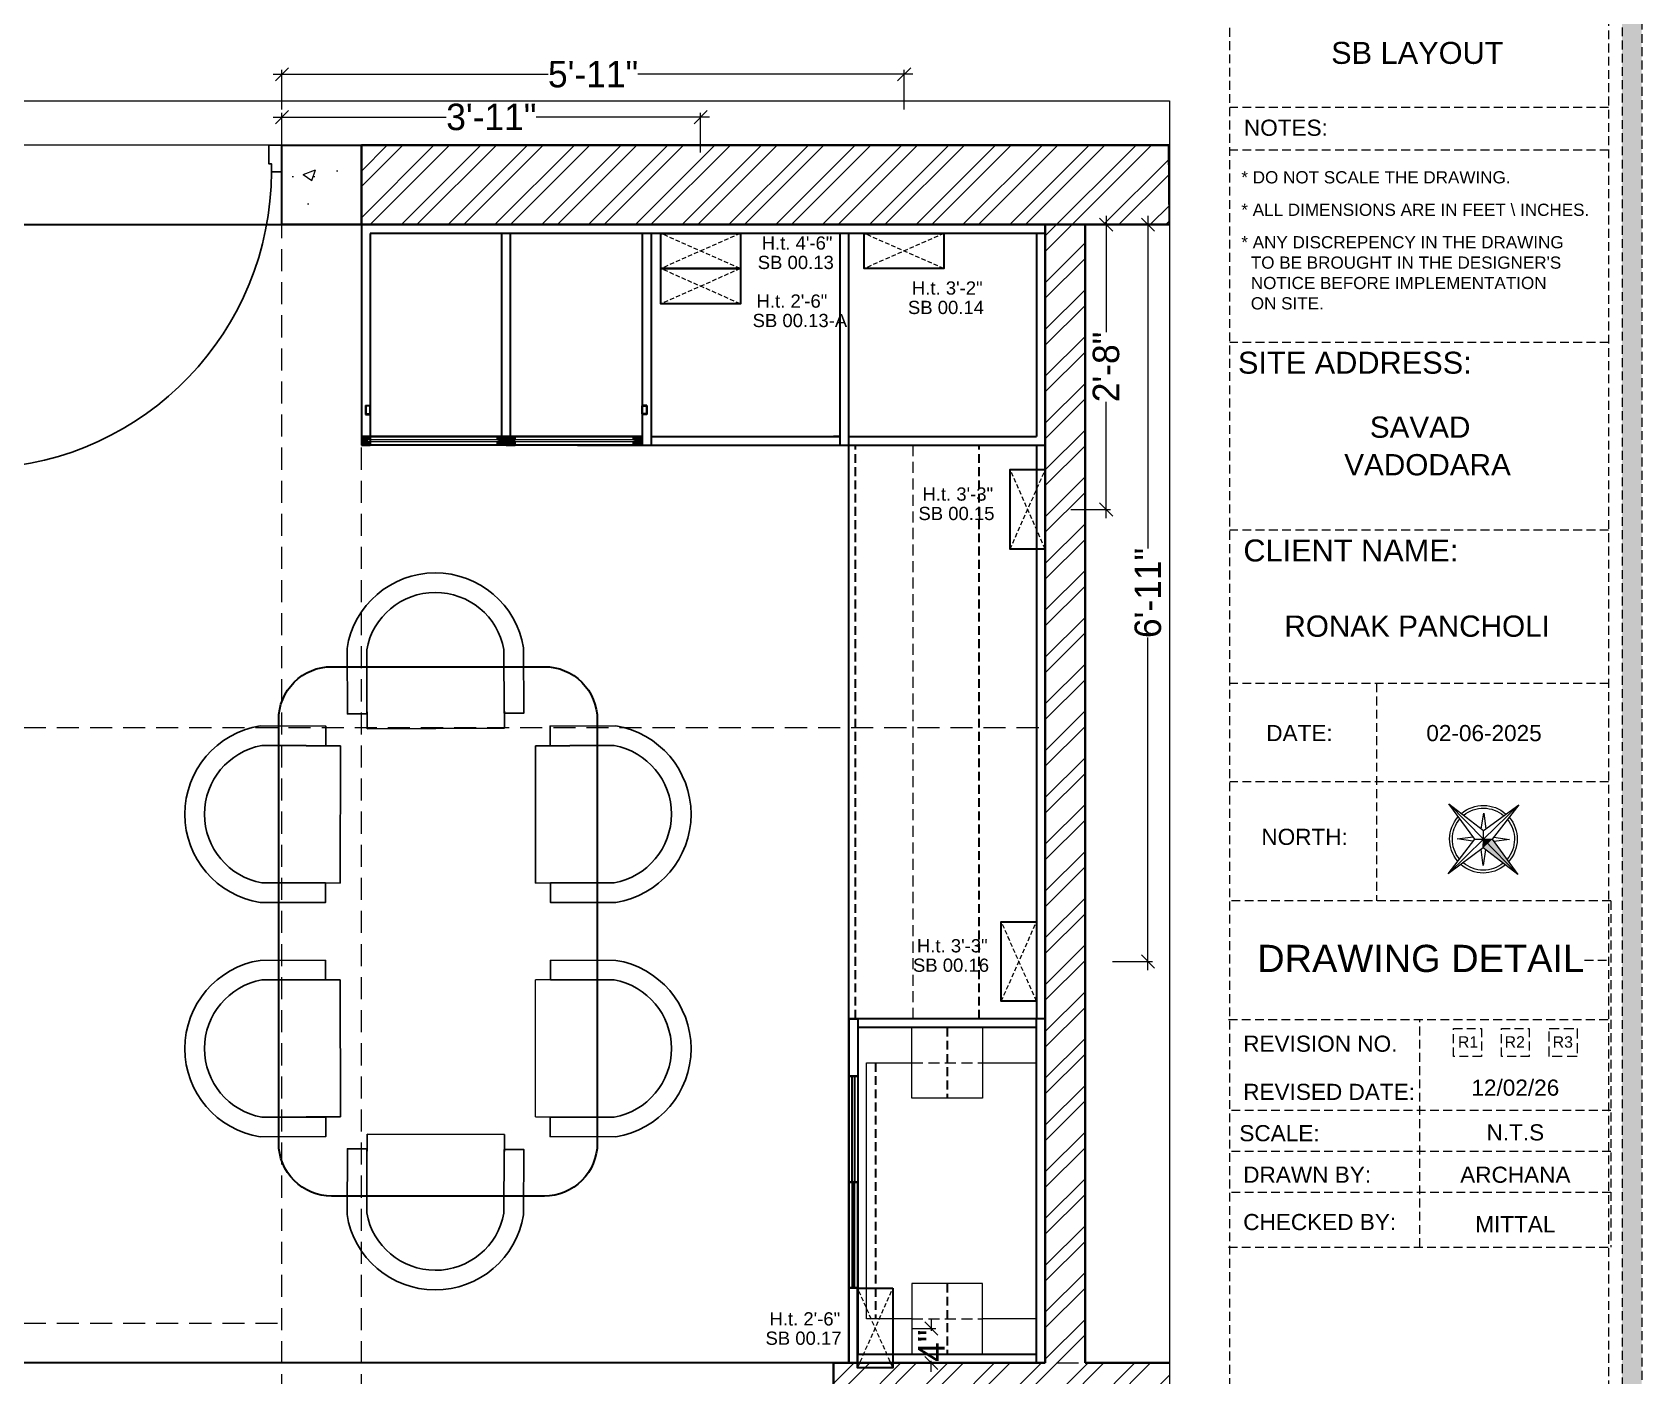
# Model space of a CAD drawing. Header units: millimetres. Extents: x 56222 to 3066687, y -650199 to -121287.
# Drawn here: x 141172.2 to 141354.6, y -185690.5 to -185538.2 of the extents above; entities that cross this region are included whole.
import ezdxf
from ezdxf.enums import TextEntityAlignment as Align

# ---------------------------------------------------------------- set-up
doc = ezdxf.new("R2010")
doc.units = ezdxf.units.MM
doc.header["$MEASUREMENT"] = 0
doc.header["$PDMODE"] = 35
for name, pattern in [('DASHED', [0.75, 0.5, -0.25]), ('DASHED2', [0.375, 0.25, -0.125]), ('DASHEDX2', [1.5, 1, -0.5]), ('HIDDEN', [0.375, 0.25, -0.125])]:
    doc.linetypes.add(name, pattern=pattern)
doc.layers.get('Defpoints').update_dxf_attribs({"color": 220})
for name, color, linetype in [('AR DOOR', 40, 'Continuous'), ('AR ELE-5', 134, 'Continuous'), ('AR HATCH-7', 7, 'Continuous'), ('str coll', 6, 'Continuous')]:
    doc.layers.add(name, color=color, linetype=linetype)
for name, color, linetype, lineweight in [('COLUMN', 1, 'Continuous', 30), ('Dimension', 10, 'DASHEDX2', 20), ('el', 7, 'Continuous', 20), ('ELEC-wires', 1, 'DASHED2', 13), ('Electrical', 84, 'Continuous', 30), ('FIRST FLOOR ( DW_RAIL )', 7, 'Continuous', 9), ('FURNITURE', 32, 'Continuous', 9), ('furniture dimensions', 1, 'DASHED', 0), ('FURNITURE-1', 252, 'Continuous', 13), ('GROUND FLOOR', 7, 'Continuous', 9), ('Labelling', 1, 'Continuous', 25), ('NAME PLATE', 7, 'Continuous', 25), ('title block', 7, 'Continuous', 9), ('wall', 7, 'Continuous', 30)]:
    doc.layers.add(name, color=color, linetype=linetype, lineweight=lineweight)
doc.layers.add('hatch', color=250, linetype='Continuous', lineweight=9, transparency=0.5)
doc.styles.add('Arial', font='arial.ttf')
doc.styles.add('century g', font='GOTHIC.TTF')
doc.styles.get("Standard").update_dxf_attribs({"font": 'arial.ttf', "height": 6})
doc.dimstyles.new('Archana', dxfattribs={"dimtxt": 2, "dimasz": 0.75, "dimexe": 0.5, "dimexo": 0.5, "dimgap": 0, "dimtad": 0, "dimzin": 0, "dimdsep": 46, "dimlunit": 4, "dimtxsty": 'century g', "dimblk": 'OBLIQUE', "dimcen": 0, "dimdle": 1, "dimclrd": 256, "dimclre": 256, "dimclrt": 256, "dimadec": 0, "dimazin": 0, "dimtfac": 1, "dimtofl": 0, "dimtmove": 1, "dimatfit": 3, "dimfxl": 1, "dimfxlon": 1, "dimtolj": 1, "dimtzin": 0, "dimlwd": -1, "dimlwe": -1, "dimarcsym": 0})
pattern_1 = [(45, (989.5796, -1487.661), (-2.65165043, 2.65165043), []), (45, (991.3474, -1487.661), (-2.65165043, 2.65165043), [])]

# ---------------------------------------------------------------- blocks, each defined once
blk = doc.blocks.new('*U131')
for points in [[(-40, 0), (0, 0), (0, 30), (10, 30), (10, 100), (-40, 100)], [(1160, 0), (1120, 0), (1120, 30), (1110, 30), (1110, 100), (1160, 100)], [(0, 0), (0, -1120), (30, -1120), (30, 0)]]:
    blk.add_lwpolyline(points, close=True)
at = {"layer": 'AR ELE-5', "linetype": 'ByBlock', "ltscale": 15}
blk.add_arc((-1.6, 0.7), 1121.6, 272.37301, 359.96526, dxfattribs=at)
blk = doc.blocks.new('aggerg')
at = {"layer": 'Dimension', "color": 42, "true_color": 0xd39e00}
blk.add_lwpolyline([(-1.41, 1.41), (1.41, 1.41), (1.41, -1.41), (-1.41, -1.41)], close=True, dxfattribs=at)
at = {"layer": 'NAME PLATE', "lineweight": 0, "insert": (-0.03, 0.62), "char_height": 1.151, "width": 2.2458, "attachment_point": 2, "style": 'Arial'}
blk.add_mtext('R3', dxfattribs=at)
blk = doc.blocks.new('4t')
at = {"transparency": 33554607}
h = blk.add_hatch(color=1, dxfattribs=at)
h.dxf.hatch_style = 1
h.paths.add_polyline_path([(45531.33, -35822.29), (45529.23, -35821.83), (45528.09, -35837.01)])
h = blk.add_hatch(color=1, dxfattribs=at)
h.dxf.hatch_style = 1
h.paths.add_polyline_path([(45533.44, -35822.75), (45531.33, -35822.29), (45528.09, -35837.01)])
h = blk.add_hatch(color=1, dxfattribs=at)
h.dxf.hatch_style = 1
h.paths.add_polyline_path([(45531.8, -35820.19), (45529.23, -35821.83), (45531.33, -35822.29)])
h = blk.add_hatch(color=1, dxfattribs=at)
h.dxf.hatch_style = 1
h.paths.add_polyline_path([(45531.8, -35820.19), (45531.33, -35822.29), (45533.44, -35822.75)])
at = {"layer": 'title block', "color": 7, "lineweight": 9}
for p, q in [((45535.51, -35803.37), (45530.16, -35817.62)), ((45535.51, -35803.37), (45531.8, -35820.19)), ((45534.36, -35818.55), (45535.51, -35803.37)), ((45530.5, -35816.7), (45526.88, -35812.49)), ((45526.88, -35812.49), (45529.18, -35817.55)), ((45530.16, -35817.62), (45514.98, -35816.48)), ((45514.98, -35816.48), (45529.23, -35821.83)), ((45514.98, -35816.48), (45531.8, -35820.19)), ((45531.8, -35820.19), (45530.16, -35817.62)), ((45539.5, -35815.27), (45534.44, -35817.57)), ((45535.28, -35818.89), (45539.5, -35815.27)), ((45528.31, -35821.48), (45524.1, -35825.11)), ((45524.1, -35825.11), (45529.16, -35822.81)), ((45531.8, -35820.19), (45528.09, -35837.01)), ((45529.23, -35821.83), (45528.09, -35837.01)), ((45528.09, -35837.01), (45533.44, -35822.75)), ((45531.8, -35820.19), (45529.23, -35821.83)), ((45534.36, -35818.55), (45531.8, -35820.19)), ((45533.44, -35822.75), (45531.8, -35820.19)), ((45531.8, -35820.19), (45548.62, -35823.9)), ((45533.09, -35823.67), (45536.71, -35827.89)), ((45533.44, -35822.75), (45548.62, -35823.9)), ((45548.62, -35823.9), (45534.36, -35818.55)), ((45536.71, -35827.89), (45534.42, -35822.83))]:
    blk.add_line(p, q, dxfattribs=at)
for radius, start, end in [(11.79, 81.36, 163.7665), (10.83, 82.4286, 162.6979), (10.83, 352.4286, 72.6979), (11.79, 351.36, 73.7665), (11.79, 171.36, 253.7665), (10.83, 172.4286, 252.6979), (11.79, 261.36, 343.7665), (10.83, 262.4286, 342.6979)]:
    blk.add_arc((45531.8, -35820.19), radius, start, end, dxfattribs=at)
blk = doc.blocks.new('6616')
at = {"color": 242, "linetype": 'DASHED', "true_color": 0xcd2027}
for p, q in [((386784.79, -36915.77), (386775.78, -36911.78)), ((386784.79, -36911.78), (386775.78, -36915.77))]:
    blk.add_line(p, q, dxfattribs=at)
at = {"layer": 'ELEC-wires', "color": 5, "linetype": 'ByBlock', "lineweight": 30, "ltscale": 4}
blk.add_lwpolyline([(386775.78, -36911.78), (386784.79, -36911.78), (386784.79, -36915.77), (386775.78, -36915.77)], close=True, dxfattribs=at)
blk = doc.blocks.new('_Oblique')
at = {"layer": 'wall', "color": 0, "lineweight": -2}
blk.add_line((-0.5, -0.5), (0.5, 0.5), dxfattribs=at)
blk = doc.blocks.new('*D504')
at = {"layer": 'Defpoints', "color": 0, "linetype": 'Continuous', "lineweight": 30, "transparency": 16777216}
for p in [(141287.03, -185560.03, 0.36), (141287.03, -185592.3, 0.36), (141293.92, -185592.3)]:
    blk.add_point(p, dxfattribs=at)
at = {"layer": 'furniture dimensions', "color": 5, "linetype": 'ByBlock', "transparency": 16777216}
blk.add_line((141289.93, -185560.03), (141294.42, -185560.03), dxfattribs=at)
at = {"layer": 'furniture dimensions', "color": 5, "linetype": 'Continuous', "transparency": 16777216}
for p, q in [((141293.92, -185559.03), (141293.92, -185572.21)), ((141293.92, -185593.3), (141293.92, -185580.12)), ((141289.93, -185592.3), (141294.42, -185592.3))]:
    blk.add_line(p, q, dxfattribs=at)
at = {"layer": 'furniture dimensions', "color": 5, "linetype": 'Continuous', "transparency": 16777216, "xscale": 1.5, "yscale": 1.5, "zscale": 1.5}
for p, rotation in [((141293.92, -185560.03), 90), ((141293.92, -185592.3), 270)]:
    blk.add_blockref('_Oblique', p, dxfattribs=dict(at, rotation=rotation))
at = {"layer": 'furniture dimensions', "linetype": 'Continuous', "lineweight": 0, "transparency": 16777216, "insert": (141293.92, -185576.16), "char_height": 3, "attachment_point": 5, "rotation": 90, "style": 'century g'}
blk.add_mtext('\\A1;2\'-8"', dxfattribs=at)
blk = doc.blocks.new('SD DSD')
at = {"layer": 'FURNITURE', "color": 9, "lineweight": 25, "true_color": 0xc7c8ca}
for p, q in [((3348486.7, -514623.32), (3348486.68, -514619.42)), ((3348502.23, -514619.34), (3348502.25, -514623.25)), ((3348486.7, -514623.32), (3348502.25, -514623.25)), ((3348483.69, -514625.26), (3348479.79, -514625.25)), ((3348483.69, -514625.26), (3348483.66, -514640.81)), ((3348505.76, -514625.26), (3348509.66, -514625.25)), ((3348505.76, -514625.26), (3348505.79, -514640.81)), ((3348479.75, -514640.8), (3348483.66, -514640.81)), ((3348509.7, -514640.8), (3348505.79, -514640.81)), ((3348479.75, -514651.77), (3348483.66, -514651.76)), ((3348483.69, -514667.31), (3348483.66, -514651.76)), ((3348483.69, -514667.31), (3348479.79, -514667.32)), ((3348486.7, -514669.25), (3348486.68, -514673.16)), ((3348486.7, -514669.25), (3348502.25, -514669.32)), ((3348502.23, -514673.23), (3348502.25, -514669.32))]:
    blk.add_line(p, q, dxfattribs=at)
at = {"layer": 'FURNITURE', "color": 9, "true_color": 0xc7c8ca}
for p, q in [((3348505.76, -514667.31), (3348505.79, -514651.76)), ((3348509.7, -514651.77), (3348505.79, -514651.76)), ((3348505.76, -514667.31), (3348509.66, -514667.32))]:
    blk.add_line(p, q, dxfattribs=at)
at = {"layer": 'FURNITURE', "color": 9, "lineweight": 25, "true_color": 0xc7c8ca, "flags": 128}
for points in [[(3348502.23, -514621.56), (3348504.46, -514621.55), (3348504.42, -514614.17, 0.853613), (3348484.42, -514614.22), (3348484.46, -514621.65), (3348486.68, -514621.64)], [(3348502.22, -514619.34), (3348502.23, -514621.56), (3348502.2, -514614.36, 0.835758), (3348486.65, -514614.39), (3348486.67, -514619.42), (3348486.68, -514621.64)], [(3348481.97, -514640.8), (3348481.97, -514643.02), (3348474.58, -514643.01, -0.853613), (3348474.58, -514623.01), (3348482.01, -514623.02), (3348482.01, -514625.25)], [(3348507.48, -514640.8), (3348507.48, -514643.02), (3348514.87, -514643.01, 0.853613), (3348514.87, -514623.01), (3348507.44, -514623.02), (3348507.44, -514625.25)], [(3348479.75, -514640.79), (3348481.97, -514640.8), (3348474.77, -514640.78, -0.835758), (3348474.76, -514625.23), (3348479.79, -514625.24), (3348482.01, -514625.25)], [(3348509.7, -514640.79), (3348507.48, -514640.8), (3348514.68, -514640.78, 0.835758), (3348514.69, -514625.23), (3348509.66, -514625.24), (3348507.44, -514625.25)], [(3348481.97, -514651.77), (3348481.97, -514649.55), (3348474.58, -514649.57, 0.853613), (3348474.58, -514669.57), (3348482.01, -514669.55), (3348482.01, -514667.32)], [(3348507.48, -514651.77), (3348507.48, -514649.55), (3348514.87, -514649.57, -0.853613), (3348514.87, -514669.57), (3348507.44, -514669.55), (3348507.44, -514667.32)], [(3348479.75, -514651.78), (3348481.97, -514651.77), (3348474.77, -514651.79, 0.835758), (3348474.76, -514667.34), (3348479.79, -514667.33), (3348482.01, -514667.33)], [(3348509.7, -514651.78), (3348507.48, -514651.77), (3348514.68, -514651.79, -0.835758), (3348514.69, -514667.34), (3348509.66, -514667.33), (3348507.44, -514667.33)], [(3348502.23, -514671.01), (3348504.46, -514671.02), (3348504.42, -514678.4, -0.853613), (3348484.42, -514678.36), (3348484.46, -514670.92), (3348486.68, -514670.93)], [(3348502.22, -514673.23), (3348502.23, -514671.01), (3348502.2, -514678.21, -0.835758), (3348486.65, -514678.18), (3348486.67, -514673.16), (3348486.68, -514670.93)]]:
    blk.add_lwpolyline(points, format="xyb", dxfattribs=at)
at = {"layer": 'FURNITURE', "color": 9, "lineweight": 30, "true_color": 0xc7c8ca}
blk.add_lwpolyline([(3348506.78, -514676.29), (3348482.68, -514676.29, -0.414214), (3348476.68, -514670.29), (3348476.68, -514622.29, -0.414214), (3348482.68, -514616.29), (3348506.78, -514616.29, -0.414214), (3348512.78, -514622.29), (3348512.78, -514670.29, -0.414214)], format="xyb", close=True, dxfattribs=at)
blk = doc.blocks.new('*D508')
at = {"layer": 'Defpoints', "color": 0, "linetype": 'Continuous', "lineweight": 30, "transparency": 16777216}
for p in [(141247.97, -185547.84), (141200.53, -185557.97, 0.13), (141247.97, -185561.03, 0.13)]:
    blk.add_point(p, dxfattribs=at)
at = {"layer": 'furniture dimensions', "color": 5, "linetype": 'ByBlock', "transparency": 16777216}
blk.add_line((141200.53, -185551.84), (141200.53, -185547.34), dxfattribs=at)
at = {"layer": 'furniture dimensions', "color": 5, "linetype": 'Continuous', "transparency": 16777216}
for p, q in [((141247.97, -185551.84), (141247.97, -185547.34)), ((141199.53, -185547.84), (141219.15, -185547.84)), ((141248.97, -185547.84), (141229.35, -185547.84))]:
    blk.add_line(p, q, dxfattribs=at)
at = {"layer": 'furniture dimensions', "color": 5, "linetype": 'Continuous', "transparency": 16777216, "xscale": 1.5, "yscale": 1.5, "zscale": 1.5, "rotation": 180}
blk.add_blockref('_Oblique', (141200.53, -185547.84), dxfattribs=at)
at = {"layer": 'furniture dimensions', "color": 5, "linetype": 'Continuous', "transparency": 16777216, "xscale": 1.5, "yscale": 1.5, "zscale": 1.5}
blk.add_blockref('_Oblique', (141247.97, -185547.84), dxfattribs=at)
at = {"layer": 'furniture dimensions', "linetype": 'Continuous', "lineweight": 0, "transparency": 16777216, "insert": (141224.25, -185547.84), "char_height": 3, "attachment_point": 5, "style": 'century g'}
blk.add_mtext('\\A1;3\'-11"', dxfattribs=at)
blk = doc.blocks.new('*D674')
at = {"layer": 'Defpoints', "color": 0, "linetype": 'Continuous', "lineweight": 30, "transparency": 16777216}
for p in [(141271.03, -185542.99), (141200.53, -185560.03, 0.36), (141271.03, -185561.03, 0.36)]:
    blk.add_point(p, dxfattribs=at)
at = {"layer": 'furniture dimensions', "color": 5, "linetype": 'Continuous', "transparency": 16777216}
for p, q in [((141199.53, -185542.99), (141230.69, -185542.99)), ((141272.03, -185542.99), (141240.87, -185542.99)), ((141271.03, -185546.99), (141271.03, -185542.49))]:
    blk.add_line(p, q, dxfattribs=at)
at = {"layer": 'furniture dimensions', "color": 5, "linetype": 'ByBlock', "transparency": 16777216}
blk.add_line((141200.53, -185546.99), (141200.53, -185542.49), dxfattribs=at)
at = {"layer": 'furniture dimensions', "color": 5, "linetype": 'Continuous', "transparency": 16777216, "xscale": 1.5, "yscale": 1.5, "zscale": 1.5, "rotation": 180}
blk.add_blockref('_Oblique', (141200.53, -185542.99), dxfattribs=at)
at = {"layer": 'furniture dimensions', "color": 5, "linetype": 'Continuous', "transparency": 16777216, "xscale": 1.5, "yscale": 1.5, "zscale": 1.5}
blk.add_blockref('_Oblique', (141271.03, -185542.99), dxfattribs=at)
at = {"layer": 'furniture dimensions', "linetype": 'Continuous', "lineweight": 0, "transparency": 16777216, "insert": (141235.78, -185542.99), "char_height": 3, "attachment_point": 5, "style": 'century g'}
blk.add_mtext('\\A1;5\'-11"', dxfattribs=at)
blk = doc.blocks.new('*D724')
at = {"layer": 'Defpoints', "color": 0, "linetype": 'Continuous', "lineweight": 30, "transparency": 16777216}
for p in [(141271.38, -185685.11, 0.26), (141274.11, -185685.11), (141270.58, -185689.03, 0.36)]:
    blk.add_point(p, dxfattribs=at)
at = {"layer": 'furniture dimensions', "color": 5, "linetype": 'Continuous', "transparency": 16777216}
for p, q in [((141274.11, -185684.11), (141274.11, -185685.37)), ((141271.88, -185685.11), (141274.61, -185685.11)), ((141274.11, -185690.03), (141274.11, -185688.77))]:
    blk.add_line(p, q, dxfattribs=at)
at = {"layer": 'furniture dimensions', "color": 5, "linetype": 'ByBlock', "transparency": 16777216}
blk.add_line((141271.08, -185689.03), (141274.61, -185689.03), dxfattribs=at)
at = {"layer": 'furniture dimensions', "color": 5, "linetype": 'Continuous', "transparency": 16777216, "xscale": 1.5, "yscale": 1.5, "zscale": 1.5}
for p, rotation in [((141274.11, -185685.11), 90), ((141274.11, -185689.03), 270)]:
    blk.add_blockref('_Oblique', p, dxfattribs=dict(at, rotation=rotation))
at = {"layer": 'furniture dimensions', "linetype": 'Continuous', "lineweight": 0, "transparency": 16777216, "insert": (141274.11, -185687.07), "char_height": 3, "attachment_point": 5, "rotation": 90, "style": 'century g'}
blk.add_mtext('\\A1;4"', dxfattribs=at)
blk = doc.blocks.new('*D731')
at = {"layer": 'Defpoints', "color": 0, "linetype": 'Continuous', "lineweight": 30, "transparency": 16777216}
for p in [(141286.03, -185560.03, 0.36), (141298.66, -185560.03), (141286.03, -185643.52)]:
    blk.add_point(p, dxfattribs=at)
at = {"layer": 'furniture dimensions', "color": 5, "linetype": 'Continuous', "transparency": 16777216}
for p, q in [((141294.66, -185560.03), (141299.16, -185560.03)), ((141298.66, -185559.03), (141298.66, -185596.74)), ((141298.66, -185644.52), (141298.66, -185606.81))]:
    blk.add_line(p, q, dxfattribs=at)
at = {"layer": 'furniture dimensions', "color": 5, "linetype": 'ByBlock', "transparency": 16777216}
blk.add_line((141294.66, -185643.52), (141299.16, -185643.52), dxfattribs=at)
at = {"layer": 'furniture dimensions', "color": 5, "linetype": 'Continuous', "transparency": 16777216, "xscale": 1.5, "yscale": 1.5, "zscale": 1.5}
for p, rotation in [((141298.66, -185560.03), 90), ((141298.66, -185643.52), 270)]:
    blk.add_blockref('_Oblique', p, dxfattribs=dict(at, rotation=rotation))
at = {"layer": 'furniture dimensions', "linetype": 'Continuous', "lineweight": 0, "transparency": 16777216, "insert": (141298.66, -185601.77), "char_height": 3, "attachment_point": 5, "rotation": 90, "style": 'century g'}
blk.add_mtext('\\A1;6\'-11"', dxfattribs=at)

msp = doc.modelspace()

# ---------------------------------------------------------------- hatches: boundary and pattern name
at = {"lineweight": 5, "ltscale": 4, "true_color": 0xc7c8ca}
h = msp.add_hatch(color=9, dxfattribs=at)
h.dxf.hatch_style = 1
h.paths.add_polyline_path([(141210, -185584.03), (141210, -185585.03), (141209.53, -185585.03), (141209.53, -185584.03)])
h.paths.add_polyline_path([(141210.53, -185584.03), (141210.53, -185584.41), (141210.28, -185584.41), (141210.28, -185584.65), (141210.53, -185584.65), (141210.53, -185585.03), (141210, -185585.03), (141210, -185584.03)])
h = msp.add_hatch(color=9, dxfattribs=at)
h.dxf.hatch_style = 1
h.paths.add_polyline_path([(141225.47, -185584.03), (141225.47, -185585.03), (141225.94, -185585.03), (141225.94, -185584.03)])
h.paths.add_polyline_path([(141224.94, -185584.03), (141224.94, -185584.41), (141225.19, -185584.41), (141225.19, -185584.65), (141224.94, -185584.65), (141224.94, -185585.03), (141225.47, -185585.03), (141225.47, -185584.03)])
h = msp.add_hatch(color=9, dxfattribs=at)
h.dxf.hatch_style = 1
h.paths.add_polyline_path([(141226.41, -185584.03), (141226.41, -185585.03), (141225.94, -185585.03), (141225.94, -185584.03)])
h.paths.add_polyline_path([(141226.94, -185584.03), (141226.94, -185584.41), (141226.69, -185584.41), (141226.69, -185584.65), (141226.94, -185584.65), (141226.94, -185585.03), (141226.41, -185585.03), (141226.41, -185584.03)])
h = msp.add_hatch(color=9, dxfattribs=at)
h.dxf.hatch_style = 1
h.paths.add_polyline_path([(141240.88, -185584.03), (141240.88, -185585.03), (141241.35, -185585.03), (141241.35, -185584.03)])
h.paths.add_polyline_path([(141240.35, -185584.03), (141240.35, -185584.41), (141240.6, -185584.41), (141240.6, -185584.65), (141240.35, -185584.65), (141240.35, -185585.03), (141240.88, -185585.03), (141240.88, -185584.03)])
at = {"layer": 'AR HATCH-7', "lineweight": 18, "true_color": 0x939598, "transparency": 33554610}
h = msp.add_hatch(dxfattribs=at)
h.set_pattern_fill('ANSI32', color=252, scale=10)
h.set_pattern_definition(pattern_1)
h.paths.add_polyline_path([(141164.53, -185551.03), (141113.03, -185551.03), (141113.03, -185560.03), (141164.53, -185560.03)])
h.paths.add_polyline_path([(141080.03, -185551.03), (141055.03, -185551.03), (141055.03, -185560.03), (141080.03, -185560.03)])
h.paths.add_polyline_path([(141055.03, -185566.03), (141046.03, -185566.03), (141046.03, -185588.53), (141055.03, -185588.53), (141055.03, -185576.53)])
h.paths.add_polyline_path([(141055.03, -185660.53), (141046.03, -185660.53), (141046.03, -185678.53), (141055.03, -185678.53)])
h.paths.add_polyline_path([(141088.03, -185642.86), (141088.03, -185633.23), (141081.56, -185633.23), (141081.56, -185642.86)], flags=9)
h.paths.add_polyline_path([(141161.26, -185684.81), (141175.14, -185684.81), (141175.14, -185672.59), (141161.26, -185672.59)], flags=9)
h.paths.add_polyline_path([(141088.25, -185685.96), (141099.08, -185685.96), (141099.08, -185678.91), (141088.25, -185678.91)], flags=9)
h.paths.add_polyline_path([(141086.68, -185659.81), (141106.49, -185659.81), (141106.49, -185647.63), (141086.68, -185647.63)], flags=9)
h.paths.add_polyline_path([(141133.73, -185636.46), (141138.85, -185636.46), (141138.85, -185629.11), (141133.73, -185629.11)], flags=9)
h.paths.add_polyline_path([(141141.45, -185628.54), (141146.56, -185628.54), (141146.56, -185621.19), (141141.45, -185621.19)], flags=9)
h.paths.add_polyline_path([(141150.08, -185636.77), (141155.46, -185636.77), (141155.46, -185629.42), (141150.08, -185629.42)], flags=9)
h.paths.add_polyline_path([(141141.31, -185644.49), (141146.69, -185644.49), (141146.69, -185637.14), (141141.31, -185637.14)], flags=9)
h.paths.add_polyline_path([(141124.59, -185668.11), (141163.94, -185668.11), (141163.94, -185653.04), (141124.59, -185653.04)], flags=9)
h.paths.add_polyline_path([(141300.87, -185577.36), (141300.87, -185567.72), (141294.39, -185567.72), (141294.39, -185577.36)], flags=9)
h.paths.add_polyline_path([(141300.83, -185602.08), (141300.83, -185590.13), (141294.36, -185590.13), (141294.36, -185602.08)], flags=9)
h.paths.add_polyline_path([(141300.83, -185623.75), (141300.83, -185611.8), (141294.36, -185611.8), (141294.36, -185623.75)], flags=9)
h.paths.add_polyline_path([(141300.83, -185645.41), (141300.83, -185633.46), (141294.36, -185633.46), (141294.36, -185645.41)], flags=9)
h.paths.add_polyline_path([(141300.83, -185674.37), (141300.83, -185664.73), (141294.36, -185664.73), (141294.36, -185674.37)], flags=9)
h.paths.add_polyline_path([(141243.39, -185645.68), (141263.2, -185645.68), (141263.2, -185633.5), (141243.39, -185633.5)], flags=9)
h.paths.add_polyline_path([(141242.61, -185674.22), (141257.54, -185674.22), (141257.54, -185667.17), (141242.61, -185667.17)], flags=9)
h = msp.add_hatch(dxfattribs=at)
h.set_pattern_fill('ANSI32', color=252, scale=10)
h.set_pattern_definition(pattern_1)
h.paths.add_polyline_path([(141301.03, -185551.03), (141209.53, -185551.03), (141209.53, -185560.03), (141283.03, -185560.03), (141301.11, -185560.03)])
h.paths.add_polyline_path([(141291.53, -185560.03), (141287.03, -185560.03), (141287.03, -185689.03), (141291.53, -185689.03)])
h.paths.add_polyline_path([(141301.11, -185689.03), (141263.03, -185689.03), (141263.03, -185693.53), (141301.11, -185693.58)])
at = {"layer": 'Dimension', "true_color": 0xd39e00}
h = msp.add_hatch(color=42, dxfattribs=at)
h.paths.add_polyline_path([(141035.11, -185518.93), (141035.11, -185743.82), (141354.62, -185743.82), (141354.62, -185518.93)])
h.paths.add_polyline_path([(141037.35, -185521.17), (141352.38, -185521.17), (141352.38, -185741.58), (141037.35, -185741.58)], flags=16)
at = {"layer": 'FURNITURE-1', "lineweight": 18, "true_color": 0xc7c8ca, "transparency": 33554610}
h = msp.add_hatch(dxfattribs=at)
h.set_pattern_fill('AR-CONC', color=9, scale=2)
h.set_pattern_definition([(50, (989.58, -1487.661), (14.34520365, -1.2550427), [1.5, -16.5]), (355, (989.58, -1487.661), (-2.7750267, 15.0438427), [1.2, -13.2]), (100.4514445, (990.775, -1487.765), (11.5701769, 13.7887998), [1.2748038, -14.0228422]), (46.1842, (989.58, -1483.66), (21.3448266, -3.3103856), [2.25, -24.75]), (96.635635, (991.358, -1483.937), (18.693239, 19.482372), [1.9122068, -21.0342752]), (351.184164, (989.58, -1483.66), (18.693239, 19.482372), [1.8, -19.8]), (21, (991.58, -1484.661), (11.93814104, -8.0523778), [1.5, -16.5]), (326, (991.58, -1484.661), (4.8663066, 14.5030009), [1.2, -13.2]), (71.451445, (992.574, -1485.332), (16.8044475, 6.45062306), [1.2748038, -14.0228422]), (37.5, (989.5796, -1487.661), (0.24319711, 6.65787708), [0, -13.04, 0, -13.4, 0, -13.25]), (7.5, (989.5796, -1487.661), (5.26139075, 7.88823424), [0, -7.64, 0, -12.74, 0, -5.05]), (327.5, (985.1196, -1487.661), (10.67644872, -0.45109743), [0, -5, 0, -15.6, 0, -20.7]), (317.5, (983.12, -1487.661), (11.6637234, 2.00209965), [0, -6.5, 0, -10.36, 0, -14.7])])
h.paths.add_polyline_path([(141209.53, -185551.03), (141200.53, -185551.03), (141200.53, -185554.03), (141200.53, -185560.03), (141209.53, -185560.03)])
h.paths.add_polyline_path([(141055.03, -185551.03), (141046.03, -185551.03), (141046.03, -185566.03), (141055.03, -185566.03)])
h.paths.add_polyline_path([(141055.03, -185678.53), (141046.03, -185678.53), (141046.03, -185693.53), (141055.03, -185693.53)])

# ---------------------------------------------------------------- linework, layer by layer
at = {"layer": 'COLUMN', "elevation": 0.36}
msp.add_lwpolyline([(141200.53, -185551.03), (141209.53, -185551.03), (141209.53, -185560.03), (141200.53, -185560.03)], close=True, dxfattribs=at)
msp.add_lwpolyline([(141301.11, -185560.03), (141301.11, -185560.03), (141301.03, -185551.03), (141301.11, -185551.03)], dxfattribs=at)
at = {"layer": 'Dimension', "color": 42, "true_color": 0xd39e00}
for p, q in [((141350.86, -185546.74, 0.48), (141307.93, -185546.74, 0.48)), ((141350.86, -185551.57, 0.48), (141307.93, -185551.57, 0.48)), ((141350.86, -185573.39, 0.48), (141307.93, -185573.39, 0.48)), ((141350.86, -185594.67, 0.48), (141307.93, -185594.67, 0.48)), ((141350.86, -185612.01, 0.48), (141307.93, -185612.01, 0.48)), ((141324.54, -185612.01, 0.48), (141324.54, -185636.66, 0.48)), ((141350.86, -185623.17, 0.48), (141307.93, -185623.17, 0.48)), ((141351.12, -185636.66, 0.48), (141307.79, -185636.66, 0.48)), ((141351.12, -185636.66, 0.48), (141351.12, -185675.9, 0.48)), ((141348.13, -185643.39, 0.48), (141351.12, -185643.39, 0.48)), ((141307.79, -185650.12, 0.48), (141351.12, -185650.12, 0.48)), ((141329.46, -185675.9, 0.48), (141329.46, -185650.12, 0.48)), ((141351.12, -185660.43, 0.48), (141307.79, -185660.43, 0.48)), ((141351.12, -185665.08, 0.48), (141307.79, -185665.08, 0.48)), ((141351.12, -185669.72, 0.48), (141307.79, -185669.72, 0.48)), ((141307.79, -185675.9, 0.48), (141351.12, -185675.9, 0.48))]:
    msp.add_line(p, q, dxfattribs=at)
at = {"layer": 'Dimension', "color": 42, "true_color": 0xd39e00, "elevation": 0.48}
for points in [[(141035.11, -185518.93), (141354.62, -185518.93), (141354.62, -185743.82), (141035.11, -185743.82)], [(141037.35, -185521.17), (141352.38, -185521.17), (141352.38, -185741.58), (141037.35, -185741.58)], [(141307.93, -185739.74), (141307.93, -185523.01), (141350.86, -185523.01), (141350.86, -185739.74)], [(141333.29, -185651.11), (141336.45, -185651.11), (141336.45, -185654.28), (141333.29, -185654.28)], [(141338.71, -185651.11), (141341.87, -185651.11), (141341.87, -185654.28), (141338.71, -185654.28)]]:
    msp.add_lwpolyline(points, close=True, dxfattribs=at)
at = {"layer": 'el', "color": 9, "lineweight": 30, "ltscale": 10, "true_color": 0xc7c8ca, "elevation": 0.36}
for points in [[(141265.16, -185656.52), (141265.4, -185656.52), (141265.4, -185668.52), (141265.16, -185668.52)], [(141265.16, -185680.52), (141265.4, -185680.52), (141265.4, -185668.52), (141265.16, -185668.52)]]:
    msp.add_lwpolyline(points, close=True, dxfattribs=at)
at = {"layer": 'FIRST FLOOR ( DW_RAIL )', "lineweight": 0, "elevation": 0.36}
msp.add_lwpolyline([(141041.53, -185546), (141301.11, -185546), (141301.11, -185704.05), (141041.53, -185704.05)], close=True, dxfattribs=at)
at = {"layer": 'FURNITURE', "color": 9, "lineweight": 30, "true_color": 0xc7c8ca}
for p, q in [((141287.03, -185560.03, 0.36), (141209.53, -185560.03, 0.36)), ((141209.53, -185560.03, 0.36), (141209.53, -185585.03, 0.36)), ((141287.03, -185560.03, 0.36), (141287.03, -185585.03, 0.36)), ((141287.03, -185561.03, 0.36), (141210.53, -185561.03, 0.36)), ((141210.53, -185561.03, 0.36), (141210.53, -185585.03, 0.36)), ((141225.44, -185584.03, 0.36), (141225.44, -185561.03, 0.36)), ((141226.44, -185584.03, 0.36), (141226.44, -185561.03, 0.36)), ((141241.35, -185561.03, 0.36), (141241.35, -185585.03, 0.36)), ((141242.35, -185561.03, 0.36), (141242.35, -185585.03, 0.36)), ((141263.78, -185585.03, 0.36), (141263.78, -185561.03, 0.36)), ((141264.78, -185585.03, 0.36), (141264.78, -185561.03, 0.36)), ((141286.03, -185561.03, 0.36), (141286.03, -185584.03, 0.36)), ((141210, -185580.53, 0.36), (141210, -185581.53, 0.36)), ((141210, -185580.53, 0.36), (141210.53, -185580.53, 0.36)), ((141210, -185581.53, 0.36), (141210.53, -185581.53, 0.36)), ((141210.03, -185580.57, 0.36), (141210.03, -185581.48, 0.36)), ((141210.53, -185580.57, 0.36), (141210.03, -185580.57, 0.36)), ((141210.03, -185581.48, 0.36), (141210.53, -185581.48, 0.36)), ((141210.53, -185581.48, 0.36), (141210.53, -185580.57, 0.36)), ((141241.88, -185580.53, 0.36), (141241.35, -185580.53, 0.36)), ((141241.35, -185581.48, 0.36), (141241.35, -185580.57, 0.36)), ((141241.35, -185580.57, 0.36), (141241.85, -185580.57, 0.36)), ((141241.85, -185581.48, 0.36), (141241.35, -185581.48, 0.36)), ((141241.88, -185581.53, 0.36), (141241.35, -185581.53, 0.36)), ((141241.85, -185580.57, 0.36), (141241.85, -185581.48, 0.36)), ((141241.88, -185580.53, 0.36), (141241.88, -185581.53, 0.36)), ((141210.53, -185584.03, 0.36), (141209.53, -185584.03, 0.36)), ((141241.35, -185584.03, 0.36), (141209.53, -185584.03, 0.36)), ((141236.53, -185585.03, 0.36), (141209.53, -185585.03, 0.36)), ((141241.35, -185585.03, 0.36), (141209.53, -185585.03, 0.36)), ((141210.53, -185584.03, 0.36), (141241.35, -185584.03, 0.36)), ((141236.53, -185584.03, 0.36), (141210.53, -185584.03, 0.36)), ((141211.53, -185584.03, 0.36), (141211.53, -185584.03, 0.36)), ((141225.44, -185584.03, 0.36), (141226.44, -185584.03, 0.36)), ((141234.03, -185585.03, 0.36), (141287.03, -185585.03, 0.36)), ((141242.35, -185584.03, 0.36), (141263.78, -185584.03, 0.36)), ((141263.78, -185584.03, 0.36), (141263.03, -185584.03, 0.36)), ((141264.78, -185584.03, 0.36), (141286.03, -185584.03, 0.36)), ((141264.78, -185689.03, 0.36), (141264.78, -185585.03, 0.36)), ((141286.03, -185585.03, 0.36), (141286.03, -185650.02, 0.36)), ((141287.03, -185584.03, 0.36), (141287.03, -185585.03, 0.36)), ((141287.03, -185585.03, 0.36), (141287.03, -185650.02, 0.36)), ((141287.03, -185650.02, 0.36), (141264.78, -185650.02, 0.36)), ((141264.78, -185650.02, 0.36), (141264.78, -185689.03, 0.36)), ((141264.78, -185656.52, 0.36), (141264.78, -185650.02, 0.36)), ((141264.78, -185650.02, 0.36), (141265.78, -185650.02, 0.36)), ((141265.78, -185650.02, 0.36), (141265.78, -185656.52, 0.36)), ((141286.03, -185651.02, 0.36), (141265.78, -185651.02, 0.36)), ((141265.78, -185651.02, 0.36), (141265.78, -185688.03, 0.36)), ((141286.03, -185689.03, 0.36), (141286.03, -185650.02, 0.36)), ((141287.03, -185689.03, 0.36), (141287.03, -185650.02, 0.36)), ((141265.78, -185656.52, 0.36), (141264.78, -185656.52, 0.36)), ((141264.78, -185668.52, 0.36), (141264.78, -185656.52, 0.36)), ((141264.78, -185656.52, 0.36), (141265.78, -185656.52, 0.36)), ((141265.78, -185656.52, 0.36), (141265.78, -185668.52, 0.36)), ((141265.78, -185668.52, 0.36), (141264.78, -185668.52, 0.36)), ((141265.78, -185668.52, 0.36), (141264.78, -185668.52, 0.36)), ((141264.78, -185668.52, 0.36), (141264.78, -185668.52, 0.36)), ((141264.78, -185668.52, 0.36), (141265.78, -185668.52, 0.36)), ((141265.78, -185668.52, 0.36), (141264.78, -185668.52, 0.36)), ((141264.78, -185668.52, 0.36), (141264.78, -185680.52, 0.36)), ((141265.78, -185668.52, 0.36), (141264.78, -185668.52, 0.36)), ((141264.78, -185668.52, 0.36), (141264.78, -185668.52, 0.36)), ((141264.78, -185668.52, 0.36), (141265.78, -185668.52, 0.36)), ((141265.78, -185668.52, 0.36), (141265.78, -185668.52, 0.36)), ((141265.78, -185680.52, 0.36), (141265.78, -185668.52, 0.36)), ((141265.78, -185668.52, 0.36), (141265.78, -185668.52, 0.36)), ((141265.78, -185680.52, 0.36), (141264.78, -185680.52, 0.36)), ((141264.78, -185680.52, 0.36), (141264.78, -185689.03, 0.36)), ((141264.78, -185680.52, 0.36), (141265.78, -185680.52, 0.36)), ((141265.78, -185689.03, 0.36), (141265.78, -185680.52, 0.36)), ((141264.78, -185689.03, 0.36), (141287.03, -185689.03, 0.36)), ((141264.78, -185689.03, 0.36), (141265.78, -185689.03, 0.36)), ((141265.78, -185688.03, 0.36), (141286.03, -185688.03, 0.36))]:
    msp.add_line(p, q, dxfattribs=at)
at = {"layer": 'FURNITURE', "color": 9, "linetype": 'ByBlock', "lineweight": 30, "true_color": 0xc7c8ca}
for p, q in [((141210.53, -185584.03, 0.36), (141209.53, -185584.03, 0.36)), ((141209.53, -185584.03, 0.36), (141209.53, -185585.03, 0.36)), ((141209.53, -185585.03, 0.36), (141210.53, -185585.03, 0.36)), ((141210.53, -185584.41, 0.36), (141210.53, -185584.03, 0.36)), ((141210.53, -185585.03, 0.36), (141210.53, -185584.65, 0.36)), ((141224.94, -185584.41, 0.36), (141224.94, -185584.03, 0.36)), ((141224.94, -185584.03, 0.36), (141225.94, -185584.03, 0.36)), ((141225.19, -185584.41, 0.36), (141224.94, -185584.41, 0.36)), ((141224.94, -185584.65, 0.36), (141225.19, -185584.65, 0.36)), ((141224.94, -185585.03, 0.36), (141224.94, -185584.65, 0.36)), ((141225.94, -185585.03, 0.36), (141224.94, -185585.03, 0.36)), ((141225.19, -185584.65, 0.36), (141225.19, -185584.41, 0.36)), ((141225.94, -185584.03, 0.36), (141225.94, -185585.03, 0.36)), ((141226.94, -185584.03, 0.36), (141225.94, -185584.03, 0.36)), ((141225.94, -185584.03, 0.36), (141225.94, -185585.03, 0.36)), ((141225.94, -185585.03, 0.36), (141226.94, -185585.03, 0.36)), ((141226.69, -185584.65, 0.36), (141226.69, -185584.41, 0.36)), ((141226.69, -185584.41, 0.36), (141226.94, -185584.41, 0.36)), ((141226.94, -185584.65, 0.36), (141226.69, -185584.65, 0.36)), ((141226.94, -185584.41, 0.36), (141226.94, -185584.03, 0.36)), ((141226.94, -185585.03, 0.36), (141226.94, -185584.65, 0.36)), ((141240.35, -185584.41, 0.36), (141240.35, -185584.03, 0.36)), ((141240.35, -185584.03, 0.36), (141241.35, -185584.03, 0.36)), ((141240.6, -185584.41, 0.36), (141240.35, -185584.41, 0.36)), ((141240.35, -185584.65, 0.36), (141240.6, -185584.65, 0.36)), ((141240.35, -185585.03, 0.36), (141240.35, -185584.65, 0.36)), ((141241.35, -185585.03, 0.36), (141240.35, -185585.03, 0.36)), ((141240.6, -185584.65, 0.36), (141240.6, -185584.41, 0.36)), ((141241.35, -185584.03, 0.36), (141241.35, -185585.03, 0.36))]:
    msp.add_line(p, q, dxfattribs=at)
at = {"layer": 'FURNITURE', "color": 9, "lineweight": 25, "true_color": 0xc7c8ca}
for p, q in [((141263.03, -185584.03, 0.36), (141263.78, -185584.03, 0.36)), ((141264.78, -185584.03, 0.36), (141286.03, -185584.03, 0.36))]:
    msp.add_line(p, q, dxfattribs=at)
at = {"layer": 'FURNITURE', "color": 9, "linetype": 'DASHEDX2', "lineweight": 30, "true_color": 0xc7c8ca}
for p, q in [((141265.53, -185650.02, 0.36), (141265.53, -185585.03, 0.36)), ((141279.53, -185650.02, 0.36), (141279.53, -185585.03, 0.36)), ((141275.91, -185651.02, 0.36), (141275.91, -185659.02, 0.36)), ((141267.78, -185655.02, 0.36), (141267.78, -185684.03, 0.36)), ((141275.91, -185680.03, 0.36), (141275.91, -185688.03, 0.36))]:
    msp.add_line(p, q, dxfattribs=at)
at = {"layer": 'FURNITURE', "color": 9, "linetype": 'HIDDEN', "lineweight": 18, "ltscale": 5, "true_color": 0xc7c8ca}
for p, q in [((141272.03, -185585.03, 0.36), (141272.03, -185650.02, 0.36)), ((141271.9, -185655.02, 0.36), (141279.91, -185655.02, 0.36)), ((141271.9, -185684.03, 0.36), (141279.91, -185684.03, 0.36))]:
    msp.add_line(p, q, dxfattribs=at)
at = {"layer": 'FURNITURE', "color": 9, "lineweight": 20, "true_color": 0xc7c8ca}
for p, q in [((141271.9, -185651.02, 0.36), (141279.91, -185651.02, 0.36)), ((141271.9, -185659.02, 0.36), (141271.9, -185651.02, 0.36)), ((141279.91, -185651.02, 0.36), (141279.91, -185659.02, 0.36)), ((141266.78, -185684.03, 0.36), (141266.78, -185655.02, 0.36)), ((141266.78, -185655.02, 0.36), (141271.9, -185655.02, 0.36)), ((141279.91, -185655.02, 0.36), (141286.03, -185655.02, 0.36)), ((141286.03, -185655.02, 0.36), (141286.03, -185684.03, 0.36)), ((141279.91, -185659.02, 0.36), (141271.9, -185659.02, 0.36)), ((141279.91, -185680.03, 0.36), (141271.9, -185680.03, 0.36)), ((141271.9, -185680.03, 0.36), (141271.9, -185688.03, 0.36)), ((141279.91, -185688.03, 0.36), (141279.91, -185680.03, 0.36)), ((141271.9, -185684.03, 0.36), (141266.78, -185684.03, 0.36)), ((141286.03, -185684.03, 0.36), (141279.91, -185684.03, 0.36)), ((141271.9, -185688.03, 0.36), (141279.91, -185688.03, 0.36))]:
    msp.add_line(p, q, dxfattribs=at)
at = {"layer": 'furniture dimensions', "color": 4, "linetype": 'ByBlock'}
for p, q in [((141240.6, -185584.41, 0.36), (141210.28, -185584.41, 0.36)), ((141240.6, -185584.65, 0.36), (141210.28, -185584.65, 0.36))]:
    msp.add_line(p, q, dxfattribs=at)
at = {"layer": 'furniture dimensions', "linetype": 'ByBlock'}
msp.add_line((141287.03, -185584.03, 0.36), (141287.03, -185585.03, 0.36), dxfattribs=at)
msp.add_line((141287.03, -185584.03, 0.36), (141287.03, -185585.03, 0.36), dxfattribs=at)
at = {"layer": 'furniture dimensions', "color": 9, "linetype": 'Continuous', "lineweight": 30, "true_color": 0xc7c8ca, "transparency": 33554687, "elevation": 0.36}
msp.add_lwpolyline([(141287.03, -185689.03), (141055.03, -185689.03), (141055.03, -185689.03), (141055.03, -185560.03), (141287.03, -185560.03), (141287.03, -185689.03)], dxfattribs=at)
at = {"layer": 'GROUND FLOOR'}
for p, q in [((141301.11, -185551.03, 0.36), (141046.03, -185551.03, 0.36)), ((141200.53, -185551.03, 0.36), (141200.53, -185560.03, 0.36)), ((141209.53, -185551.03, 0.36), (141209.53, -185560.03, 0.36)), ((141283.03, -185560.03, 0.36), (141200.53, -185560.03, 0.36)), ((141301.11, -185560.03, 0.36), (141287.53, -185560.03, 0.36)), ((141287.03, -185689.03, 0.36), (141263.03, -185689.03, 0.36)), ((141263.03, -185693.53, 0.36), (141263.03, -185689.03, 0.36)), ((141291.53, -185689.03, 0.36), (141301.11, -185689.03, 0.36))]:
    msp.add_line(p, q, dxfattribs=at)
at = {"layer": 'hatch', "lineweight": 35, "transparency": 33554687}
for p, q in [((141209.53, -185551.03, 0.36), (141301.11, -185551.03, 0.36)), ((141209.53, -185560.03, 0.36), (141209.53, -185551.03, 0.36)), ((141301.11, -185560.03, 0.36), (141283.03, -185560.03, 0.36)), ((141287.03, -185689.03, 0.36), (141287.03, -185560.03, 0.36)), ((141291.53, -185560.03, 0.36), (141291.53, -185689.03, 0.36)), ((141263.03, -185693.53, 0.36), (141263.03, -185689.03, 0.36)), ((141263.03, -185689.03, 0.36), (141287.03, -185689.03, 0.36)), ((141291.53, -185689.03, 0.36), (141301.11, -185689.03, 0.36))]:
    msp.add_line(p, q, dxfattribs=at)
at = {"layer": 'Labelling', "color": 251, "linetype": 'DASHED2', "lineweight": 0, "ltscale": 10, "true_color": 0x636466}
for p, q in [((141200.53, -185704.05, 0.36), (141200.53, -185560.03, 0.36)), ((141209.53, -185704.05, 0.36), (141209.53, -185560.03, 0.36)), ((141055.03, -185617.03, 0.36), (141287.03, -185617.03, 0.36)), ((141055.03, -185684.53, 0.36), (141200.53, -185684.53, 0.36)), ((141209.53, -185689.03, 0.36), (141301.11, -185689.03, 0.36))]:
    msp.add_line(p, q, dxfattribs=at)

# ---------------------------------------------------------------- block references
at = {"xscale": -0.3248291875224758, "yscale": 0.3248291875224758, "zscale": 0.3248291875224758, "rotation": 31.93972284097249}
msp.add_blockref('4t', (147732.13, -167931.44, 0.48), dxfattribs=at)
at = {"layer": 'AR DOOR', "linetype": 'ByBlock', "lineweight": -2, "extrusion": (0, 0, -1), "xscale": -0.02999999999997555, "yscale": 0.02999999999997555, "zscale": -0.02999999999997555}
msp.add_blockref('*U131', (-141165.73, -185554.03, -0.36), dxfattribs=at)
at = {"layer": 'el', "color": 1, "transparency": 33554687}
for p in [(-245532.32, -148649.24, 0.36), (-245509.26, -148649.24, 0.36), (-245532.32, -148653.23, 0.36)]:
    msp.add_blockref('6616', p, dxfattribs=at)
at = {"layer": 'el', "color": 1, "transparency": 33554687, "rotation": 270}
for p in [(178198.81, 201187.99, 0.36), (178197.81, 201136.76, -0.36), (178181.53, 201095.22)]:
    msp.add_blockref('6616', p, dxfattribs=at)
at = {"layer": 'NAME PLATE', "xscale": 1.121207168962754, "yscale": 1.121207168962754, "zscale": 1.121207168962754}
msp.add_blockref('aggerg', (141345.7, -185652.7, 0.48), dxfattribs=at)
at = {"layer": 'str coll', "color": 9, "lineweight": 30, "true_color": 0xc7c8ca, "transparency": 33554687}
msp.add_blockref('SD DSD', (-3207276.52, 329006.17, 0.36), dxfattribs=at)

# ---------------------------------------------------------------- texts
at = {"layer": 'Electrical', "color": 240, "true_color": 0xed1f24, "transparency": 33554687}
for s, p in [('H.t. 4\'-6"', (141254.89, -185562.86, 0.36)), ('H.t. 3\'-2"', (141271.91, -185567.96, 0.36)), ('H.t. 2\'-6"', (141254.31, -185569.44, 0.36)), ('H.t. 3\'-3"', (141273.1, -185591.31, 0.36)), ('H.t. 3\'-3"', (141272.48, -185642.5, 0.36)), ('H.t. 2\'-6"', (141255.77, -185684.78, -0.36))]:
    msp.add_text(s, height=1.5, dxfattribs=at).set_placement(p)
at = {"layer": 'Electrical', "color": 5, "transparency": 33554687}
for s, p in [('SB 00.13', (141254.44, -185565.06, 0.36)), ('SB 00.14', (141271.46, -185570.16, 0.36)), ('SB 00.13-A', (141253.86, -185571.64, 0.36)), ('SB 00.15', (141272.65, -185593.51, 0.36)), ('SB 00.16', (141272.03, -185644.7, 0.36)), ('SB 00.17', (141255.32, -185686.97, -0.36))]:
    msp.add_text(s, height=1.5, dxfattribs=at).set_placement(p)
at = {"layer": 'NAME PLATE', "style": 'Arial'}
for s, height, p in [('SB LAYOUT', 2.491, (141329.18, -185541.81, 0.48)), ('NOTES:', 1.83, (141314.29, -185549.96, 0.48)), ('SITE ADDRESS:', 2.4907, (141322.1, -185576.92, 0.48)), (' SAVAD ', 2.408, (141329.5, -185584.18, 0.36)), ('VADODARA', 2.408, (141330.34, -185588.44, 0.36)), ('CLIENT NAME:', 2.4907, (141321.65, -185598.2, 0.48)), ('RONAK PANCHOLI    ', 2.4078, (141331.03, -185606.73, 0.36)), ('DATE:', 1.83, (141315.83, -185618.56, 0.48)), ('02-06-2025', 1.83, (141336.74, -185618.56, 0.48)), ('NORTH:', 1.83, (141316.41, -185630.32, 0.48)), ('DRAWING DETAIL', 3.0794, (141329.56, -185644.72, 0.48)), ('REVISION NO.', 1.8301, (141318.19, -185653.76, 0.48)), ('REVISED DATE: ', 1.8301, (141319.54, -185659.22, 0.48)), ('SCALE:', 1.83, (141313.56, -185663.9, 0.48)), ('DRAWN BY:', 1.83, (141316.7, -185668.6, 0.48)), ('ARCHANA', 1.83, (141340.29, -185668.61, 0.48)), ('CHECKED BY:', 1.8301, (141318.12, -185673.97, 0.48)), ('MITTAL', 1.83, (141340.29, -185674.22, 0.48))]:
    msp.add_text(s, height=height, dxfattribs=at).set_placement(p, align=Align.CENTER)
for s, p in [('R1', (141333.78, -185653.29, 0.48)), ('R2', (141339.07, -185653.29, 0.48))]:
    msp.add_text(s, height=1.29, dxfattribs=at).set_placement(p)
at = {"layer": 'NAME PLATE', "char_height": 1.3841, "width": 53.4769, "attachment_point": 1, "style": 'Arial'}
for s, insert in [('* DO NOT SCALE THE DRAWING.', (141309.24, -185553.97, 0.48)), ('* ALL DIMENSIONS ARE IN FEET \\\\ INCHES.', (141309.24, -185557.65, 0.48)), ("* ANY DISCREPENCY IN THE DRAWING \\P  TO BE BROUGHT IN THE DESIGNER'S\\P  NOTICE BEFORE IMPLEMENTATION \\P  ON SITE.", (141309.24, -185561.33, 0.48))]:
    msp.add_mtext(s, dxfattribs=dict(at, insert=insert))
at = {"layer": 'NAME PLATE', "lineweight": 0, "char_height": 1.83, "attachment_point": 2, "style": 'Arial'}
for s, insert, width in [('12/02/26', (141340.29, -185656.91, 0.48), 15.8598), ('N.T.S', (141340.29, -185661.98, 0.48), 3.5718)]:
    msp.add_mtext(s, dxfattribs=dict(at, insert=insert, width=width))

# ---------------------------------------------------------------- dimensions: what is measured, and where the dimension line sits
at = {"layer": 'furniture dimensions', "color": 5, "linetype": 'Continuous', "lineweight": 0}
for base, p1, p2, picture, middle in [((141271.02999, -185542.98646), (141200.52998, -185560.02539, 0.35642), (141271.02999, -185561.02539, 0.35642), '*D674', (141235.77999, -185542.98646)), ((141247.97, -185547.84, 0.36), (141200.53, -185557.97, 0.49), (141247.97, -185561.03, 0.49), '*D508', (141224.25, -185547.84, 0.36))]:
    dim = msp.add_linear_dim(base=base, p1=p1, p2=p2, dimstyle='Archana', override={"dimtxt": 3, "dimasz": 1.5, "dimdec": 0, "dimclrd": 5, "dimclre": 5, "dimfxl": 4}, dxfattribs=at)
    dim.commit()
    dim.dimension.update_dxf_attribs({"geometry": picture, "text_midpoint": middle})
at = {"layer": 'furniture dimensions', "color": 5, "linetype": 'Continuous', "lineweight": 0, "transparency": 33554687}
for base, p1, p2, picture, middle in [((141298.66, -185560.03), (141286.03, -185643.52), (141286.03, -185560.03, 0.36), '*D731', (141298.66, -185601.77)), ((141293.92, -185592.3), (141287.03, -185560.03, 0.36), (141287.03, -185592.3, 0.36), '*D504', (141293.92, -185576.16)), ((141274.11, -185685.11), (141270.58, -185689.03, 0.36), (141271.38, -185685.11, 0.26), '*D724', (141274.11, -185687.07))]:
    dim = msp.add_linear_dim(base=base, p1=p1, p2=p2, angle=90, dimstyle='Archana', override={"dimtxt": 3, "dimasz": 1.5, "dimdec": 0, "dimclrd": 5, "dimclre": 5, "dimfxl": 4}, dxfattribs=at)
    dim.commit()
    dim.dimension.update_dxf_attribs({"geometry": picture, "text_midpoint": middle})

doc.saveas('drawing.dxf')
